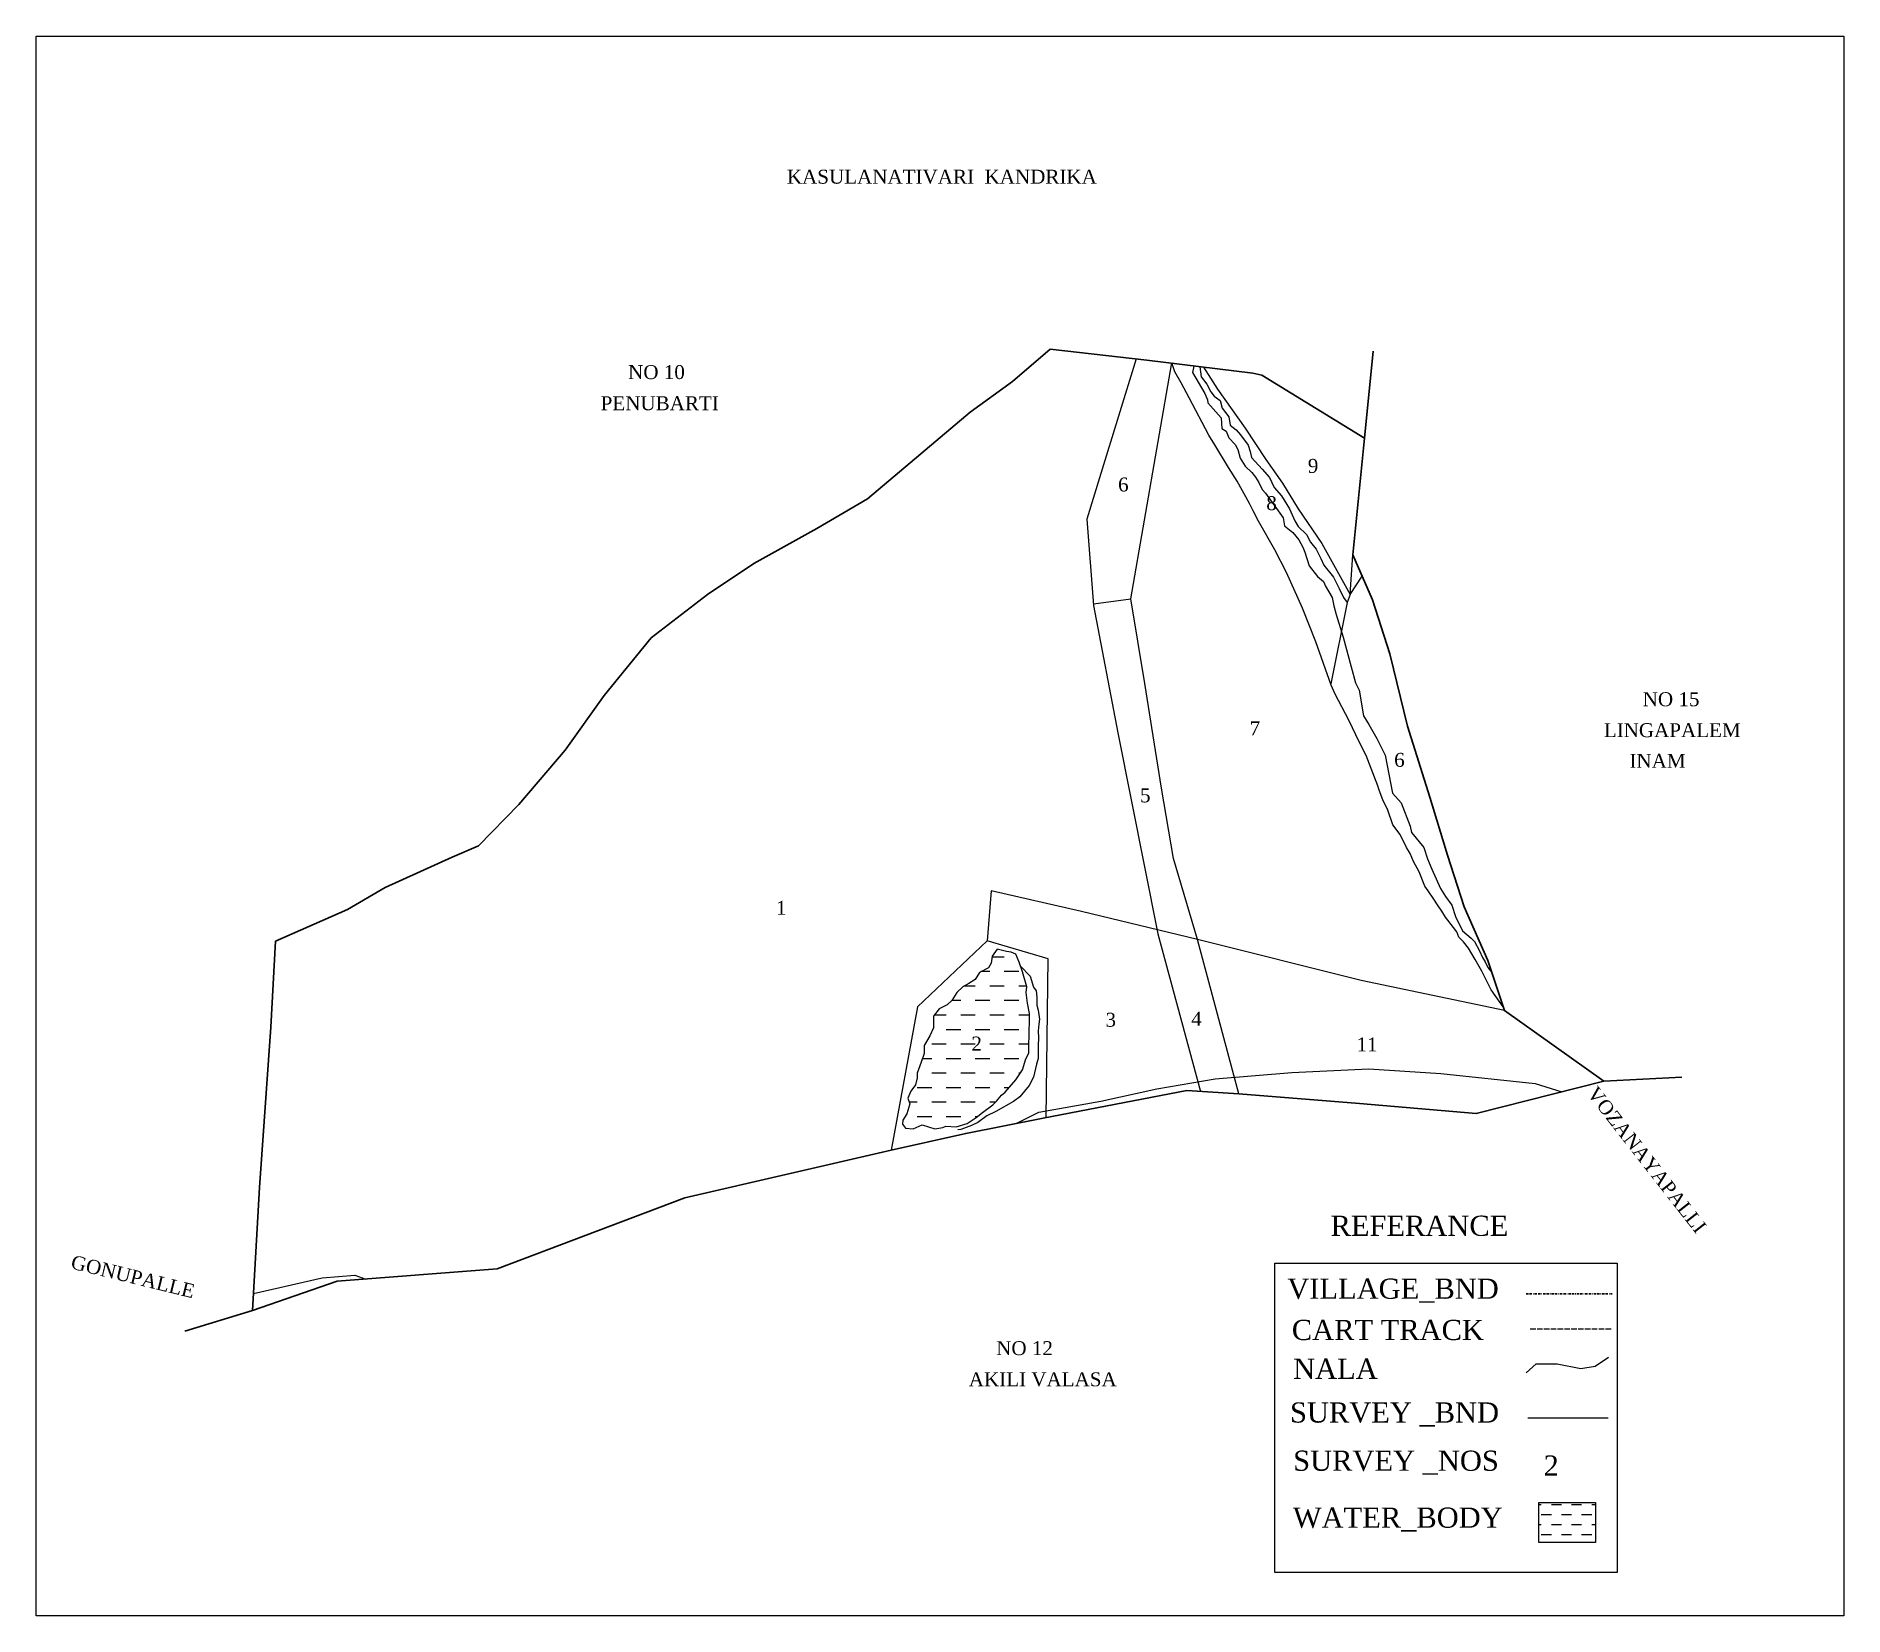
# Model space of a CAD drawing. Header units: millimetres. Extents: x 49 to 445, y 82 to 428.
import ezdxf

# ---------------------------------------------------------------- set-up
doc = ezdxf.new("R2010")
doc.units = ezdxf.units.MM
doc.header["$MEASUREMENT"] = 0
doc.linetypes.add('ACAD_ISO02W100', pattern=[15, 12, -3])
doc.linetypes.add('BORDER', pattern=[1.75, 0.5, -0.25, 0.5, -0.25, 0, -0.25])
for name, color, linetype in [('CARTTRACK', 30, 'ACAD_ISO02W100'), ('NALA', 4, 'Continuous'), ('SURVEY_BND', 7, 'Continuous'), ('SURVEY_NO', 7, 'Continuous'), ('TEXT', 7, 'Continuous'), ('WATER_BODY', 4, 'Continuous')]:
    doc.layers.add(name, color=color, linetype=linetype)
doc.layers.add('VILL_BOUNDARY', color=6, linetype='BORDER', lineweight=30)
doc.styles.get("Standard").update_dxf_attribs({"font": 'TIMES.TTF', "height": 0.12})

msp = doc.modelspace()

# ---------------------------------------------------------------- hatches: boundary and pattern name
at = {"layer": 'WATER_BODY', "linetype": 'ByBlock'}
h = msp.add_hatch(dxfattribs=at)
h.set_pattern_fill('DASH', color=256, scale=25.446287, angle=180, style=0)
h.set_pattern_definition([(180, (-6.4383, 3.4927), (-3.180786, -3.180786), [3.180786, -3.180786])])
h.paths.add_polyline_path([(258.23, 193.77), (259.06, 194.61), (260.15, 195.89), (260.96, 196.53), (263.28, 199.25), (264.73, 201.42), (265.46, 203.85), (266.1, 205.07), (266.1, 206.35), (266.16, 209.52), (266.16, 210.13), (266.24, 211.77), (266.24, 213.78), (265.85, 216.04), (265.52, 218.37), (265.66, 219.65), (264.76, 222.94), (264.01, 225.06), (263.26, 226.81), (262.28, 227.2), (261.2, 227.34), (259.16, 227.87), (258.1, 226.37), (257.85, 224.78), (257.29, 223.81), (255.31, 222.8), (254.36, 221.27), (253, 220.38), (251.66, 219.65), (250.37, 218.36), (249.28, 216.66), (248.22, 215.72), (246.49, 214.83), (245.27, 213.18), (245.21, 210.63), (244.4, 208.9), (243.23, 206.81), (243.2, 205), (242.53, 203.16), (241.66, 200.75), (241.63, 199.67), (241.3, 198.19), (240.27, 196.77), (239.63, 195.24), (240.04, 194.02), (239.4, 191.82), (238.54, 190.45), (238.47, 189.56), (239.11, 188.68), (240.77, 188.51), (242.78, 189.37), (245.51, 188.53), (247.27, 188.81), (247.91, 189.09), (250.2, 188.98), (252.65, 189.68), (254.6, 191.04), (256, 192.13)])
h.paths.add_polyline_path([(252.78, 204.92), (256.56, 204.92), (256.56, 209.49), (252.78, 209.49)], flags=24)
at = {"layer": 'WATER_BODY'}
h = msp.add_hatch(dxfattribs=at)
h.set_pattern_fill('DASH', color=256, scale=17.670781, angle=180, style=0)
h.set_pattern_definition([(180, (-823.2488, -728.7464), (-2.2088476, -2.2088476), [2.2088476, -2.2088476])])
h.paths.add_polyline_path([(377.86, 106.71), (377.86, 97.92), (390.26, 97.92), (390.26, 106.71)])

# ---------------------------------------------------------------- linework, layer by layer
at = {"linetype": 'ByBlock'}
msp.add_lwpolyline([(48.69, 427.86), (444.64, 427.86), (444.64, 81.86), (48.69, 81.86)], close=True, dxfattribs=at)
msp.add_lwpolyline([(319.99, 159.1), (394.99, 159.1), (394.99, 91.34), (319.99, 91.34)], close=True)
at = {"layer": 'CARTTRACK', "linetype": 'ByBlock'}
for points in [[(263.35, 189.68), (268.28, 192.16), (281.88, 194.62), (294.13, 197.29), (306.95, 199.46), (323.73, 200.84), (340.56, 201.68), (356.33, 200.65), (377.06, 198.48), (382.85, 196.64)], [(96.28, 152.43), (111.35, 155.91), (118.48, 156.46), (120.88, 155.61)]]:
    msp.add_lwpolyline(points, dxfattribs=at)
at = {"layer": 'CARTTRACK', "ltscale": 0.1}
msp.add_lwpolyline([(375.94, 144.74), (393.78, 144.74)], dxfattribs=at)
at = {"layer": 'NALA', "linetype": 'ByBlock'}
for points in [[(302.25, 355.61), (301.95, 354.17), (304.66, 349.58), (305.28, 348.21), (305.31, 347.56), (308.23, 344.26), (308.43, 341.93), (309.36, 341.32), (309.94, 339.87), (311.31, 338.39), (311.9, 337.3), (312.38, 335.45), (313.47, 333.66), (314.95, 332.26), (315.8, 331.25), (316.52, 330.08), (317.25, 328.54), (317.94, 327.78), (321.84, 322.35), (322.14, 320.62), (323.96, 319.12), (325.27, 317.52), (326.16, 315.9), (326.6, 314.84), (327.56, 311.81), (329.37, 309.53), (330.64, 308.39), (331.13, 307.38), (332.57, 304.89), (332.93, 303.1), (333.44, 301.22), (334.96, 296.22), (336.73, 289.69), (337.68, 286.21), (338.44, 284.63), (339.46, 278.98), (340.56, 277.09), (342.38, 273.99), (344.19, 270.36), (345.81, 262.06), (347.64, 259.96), (349.63, 254.85), (349.95, 253.41), (352.67, 250.17), (353.41, 247.67), (354.37, 245.43), (356.29, 241.16), (357.37, 239.44), (358.79, 237.54), (359.57, 235.01), (361.09, 231.91), (363.02, 230.28), (363.73, 229.55), (364.82, 227.49), (365.46, 226.08), (366.08, 225.09), (366.63, 223.9), (367.54, 222.8)], [(303.57, 355.45), (303.9, 353.22), (305.13, 351.63), (306, 349.93), (306.73, 348.97), (308.04, 348.03), (308.44, 346.35), (309.95, 344.47), (310.24, 342.68), (311.5, 341.61), (312.45, 340.57), (314.16, 338.26), (314.62, 336.87), (314.92, 335.55), (317.21, 333.02), (318.83, 331.22), (319.84, 329), (321.5, 327.16), (323.23, 324.31), (324.37, 321.7), (325.11, 320.45), (326.95, 318.7), (327.79, 317.05), (329.04, 315.51), (330.05, 313.45), (330.77, 311.97), (332.84, 309.35), (334.08, 306.87), (335.06, 304.88), (335.86, 303.82)], [(264.33, 224.16), (266.43, 222), (267.17, 219.56), (267.71, 218.72), (267.9, 217.35), (267.9, 215.58), (268.2, 214.55), (268.44, 212.54), (268.28, 211.45), (268.16, 210), (268.23, 208.44), (268.13, 206.77), (268.13, 203.9), (267.82, 202.69), (267.13, 199.87), (266.17, 198.02), (264.16, 195.54), (262.74, 194.49), (258.86, 192.32), (256.94, 191.4), (254.95, 189.92), (253.53, 189.24), (251.21, 188.39), (250.56, 188.31)]]:
    msp.add_lwpolyline(points, dxfattribs=at)
at = {"layer": 'NALA'}
msp.add_lwpolyline([(375.03, 135.06), (377.23, 137.02), (381.87, 137.02), (381.87, 137.02), (387, 136.04), (387, 136.04), (390.18, 136.53), (393.11, 138.48)], dxfattribs=at)
at = {"layer": 'SURVEY_BND', "linetype": 'ByBlock'}
for points in [[(289.62, 357.15), (281.92, 332.1), (278.81, 322.05), (280.29, 303.15), (285.59, 275.26), (294.35, 231.21), (303.72, 196.73)], [(312.13, 196.2), (303.06, 230.01), (297.82, 247.72), (295.19, 263.18), (291.53, 286.06), (288.45, 304.61), (297.43, 356.34)], [(370.02, 215.24), (367.41, 218.98), (365.34, 223.05), (363.86, 225.63), (362.45, 228.1), (361.32, 229.46), (360.3, 230.52), (359.84, 231.65), (359.14, 232.64), (357.41, 234.88), (356.57, 236.17), (355.6, 237.62), (354.82, 238.81), (353.57, 240.69), (352.86, 241.68), (351.61, 244.79), (350.34, 247.08), (349.66, 248.86), (348.87, 250.15), (347.42, 252.98), (345.87, 255.11), (344.67, 258.55), (343.7, 260.36), (342.81, 262.92), (342.56, 263.68), (340.02, 270.3), (338.57, 273.17), (336.2, 278.03), (333.25, 283.7), (332.34, 285.73), (329.02, 295.19), (326.04, 302.55), (322.56, 310.37), (320.01, 315.36), (316.44, 321.63), (315.29, 323.86), (314.46, 325.46), (311.73, 330.36), (309.85, 333.41), (306.89, 338.38), (305.56, 340.46), (301.23, 348.65), (299.48, 351.96), (298.09, 354.36), (297.43, 356.34)], [(304.37, 355.35), (307.42, 350.55), (313.53, 342.03), (318, 335.12), (321.65, 329.97), (325.1, 324.36), (330.27, 316.73), (336.51, 305.57), (337.12, 314.24)], [(336.51, 305.57), (339.13, 309.61)], [(336.51, 305.57), (335.86, 303.82), (332.24, 286.02)], [(280.26, 303.54), (288.45, 304.61)], [(370.29, 214.43), (338.93, 220.99), (303.06, 230.01), (277.68, 236.11), (257.89, 240.63), (256.96, 229.74), (241.7, 215.23), (235.94, 183.86)], [(269.91, 190.95), (270.36, 225.73), (256.96, 229.74)]]:
    msp.add_lwpolyline(points, dxfattribs=at)
at = {"layer": 'SURVEY_BND'}
msp.add_lwpolyline([(375.45, 125.24), (393.05, 125.24)], dxfattribs=at)
at = {"layer": 'VILL_BOUNDARY', "linetype": 'ByBlock'}
msp.add_lwpolyline([(101.13, 229.61), (116.86, 236.6), (125.12, 241.36), (139.79, 248.02), (145.55, 250.54), (154.41, 259.58), (164.55, 271.46), (173.07, 283.42), (183.41, 296.07), (195.76, 305.57), (205.85, 312.32), (219.68, 320), (230.76, 326.5), (242.47, 336.34), (253.3, 345.49), (262.51, 352.19), (270.82, 359.33), (291.95, 356.88), (315.19, 354.02), (317.16, 353.64), (339.63, 339.8), (337.12, 314.24), (341.42, 304.36), (345.16, 292.57), (349.08, 276.71), (353.98, 261.14), (357.84, 248.47), (361.51, 237.18), (366.69, 225.4), (370.29, 214.43), (392.05, 198.98), (364.11, 191.87), (338.58, 194.08), (312.13, 196.2), (300.73, 196.92), (269.29, 190.83), (252.3, 187.53), (235.94, 183.86), (190.74, 173.41), (149.66, 157.83), (114.59, 155.13), (96.08, 148.77), (97.59, 175.65), (100.07, 210.82)], close=True, dxfattribs=at)
for points in [[(339.63, 339.8), (341.55, 358.83)], [(392.05, 198.98), (409.15, 199.88)], [(96.08, 148.77), (81.26, 144.18)]]:
    msp.add_lwpolyline(points, dxfattribs=at)
at = {"layer": 'VILL_BOUNDARY'}
msp.add_lwpolyline([(375.06, 152.41), (393.86, 152.41)], dxfattribs=at)
at = {"layer": 'WATER_BODY', "linetype": 'ByBlock'}
msp.add_lwpolyline([(239.11, 188.68), (240.77, 188.51), (242.78, 189.37), (245.51, 188.53), (247.27, 188.81), (247.91, 189.09), (250.2, 188.98), (252.65, 189.68), (254.6, 191.04), (256, 192.13), (258.23, 193.77), (259.06, 194.61), (260.15, 195.89), (260.96, 196.53), (263.28, 199.25), (264.73, 201.42), (265.46, 203.85), (266.1, 205.07), (266.1, 206.35), (266.16, 209.52), (266.16, 210.13), (266.24, 211.77), (266.24, 213.78), (265.85, 216.04), (265.52, 218.37), (265.66, 219.65), (264.76, 222.94), (264.01, 225.06), (263.26, 226.81), (262.28, 227.2), (261.2, 227.34), (259.16, 227.87), (258.1, 226.37), (257.85, 224.78), (257.29, 223.81), (255.31, 222.8), (254.36, 221.27), (253, 220.38), (251.66, 219.65), (250.37, 218.36), (249.28, 216.66), (248.22, 215.72), (246.49, 214.83), (245.27, 213.18), (245.21, 210.63), (244.4, 208.9), (243.23, 206.81), (243.2, 205), (242.53, 203.16), (241.66, 200.75), (241.63, 199.67), (241.3, 198.19), (240.27, 196.77), (239.63, 195.24), (240.04, 194.02), (239.4, 191.82), (238.54, 190.45), (238.47, 189.56)], close=True, dxfattribs=at)
at = {"layer": 'WATER_BODY'}
msp.add_lwpolyline([(377.86, 106.71), (390.26, 106.71), (390.26, 97.92), (377.86, 97.92)], close=True, dxfattribs=at)

# ---------------------------------------------------------------- texts
msp.add_text('REFERANCE', height=4.418).set_placement((332.21, 165.09))
at = {"layer": 'CARTTRACK'}
msp.add_text('CART TRACK', height=4.418, dxfattribs=at).set_placement((323.72, 142.27))
at = {"layer": 'NALA'}
msp.add_text('NALA', height=4.418, dxfattribs=at).set_placement((324.01, 133.77))
at = {"layer": 'SURVEY_NO', "linetype": 'ByBlock'}
for s, height, p in [('9', 3.05, (327.23, 332.21)), ('6', 3.05, (285.67, 328.13)), ('8', 3.05, (318.13, 324.04)), ('NO 15', 3.054, (400.58, 281.1)), ('7', 3.05, (314.5, 274.75)), ('6', 3.05, (346.14, 267.82)), ('5', 3.05, (290.48, 260.04)), ('1', 3.05, (210.74, 235.42)), ('3', 3.05, (282.91, 210.9)), ('4', 3.05, (301.69, 211.11)), ('2', 3.05, (253.55, 205.68)), ('11', 3.054, (337.89, 205.48))]:
    msp.add_text(s, height=height, dxfattribs=at).set_placement(p)
at = {"layer": 'SURVEY_NO'}
msp.add_text('2', height=4.42, dxfattribs=at).set_placement((378.86, 112.57))
at = {"layer": 'TEXT', "linetype": 'ByBlock'}
for s, height, p in [('KASULANATIVARI  KANDRIKA', 3.0536, (213.12, 395.55)), ('NO 10', 3.054, (178.35, 352.75)), ('PENUBARTI', 3.054, (172.34, 345.93)), ('LINGAPALEM', 3.054, (392.06, 274.32)), ('INAM', 3.054, (397.67, 267.6)), ('NO 12', 3.054, (258.97, 138.96)), ('AKILI VALASA', 3.0536, (252.96, 132.14))]:
    msp.add_text(s, height=height, dxfattribs=at).set_placement(p)
for s, height, rotation, p in [('VOZANAYAPALLI', 3.0536, 307.9783, (388.23, 196.25)), ('GONUPALLE', 3.054, 346.2506, (56.09, 157.98))]:
    msp.add_text(s, height=height, rotation=rotation, dxfattribs=at).set_placement(p)
at = {"layer": 'TEXT'}
for s, p in [('SURVEY _BND', (323.33, 124.19)), ('SURVEY _NOS', (324.02, 113.63))]:
    msp.add_text(s, height=4.4177, dxfattribs=at).set_placement(p)
at = {"layer": 'VILL_BOUNDARY'}
msp.add_text('VILLAGE_BND', height=4.4177, dxfattribs=at).set_placement((322.73, 151.31))
at = {"layer": 'WATER_BODY'}
msp.add_text('WATER_BODY', height=4.418, dxfattribs=at).set_placement((323.95, 101.16))

doc.saveas('drawing.dxf')
